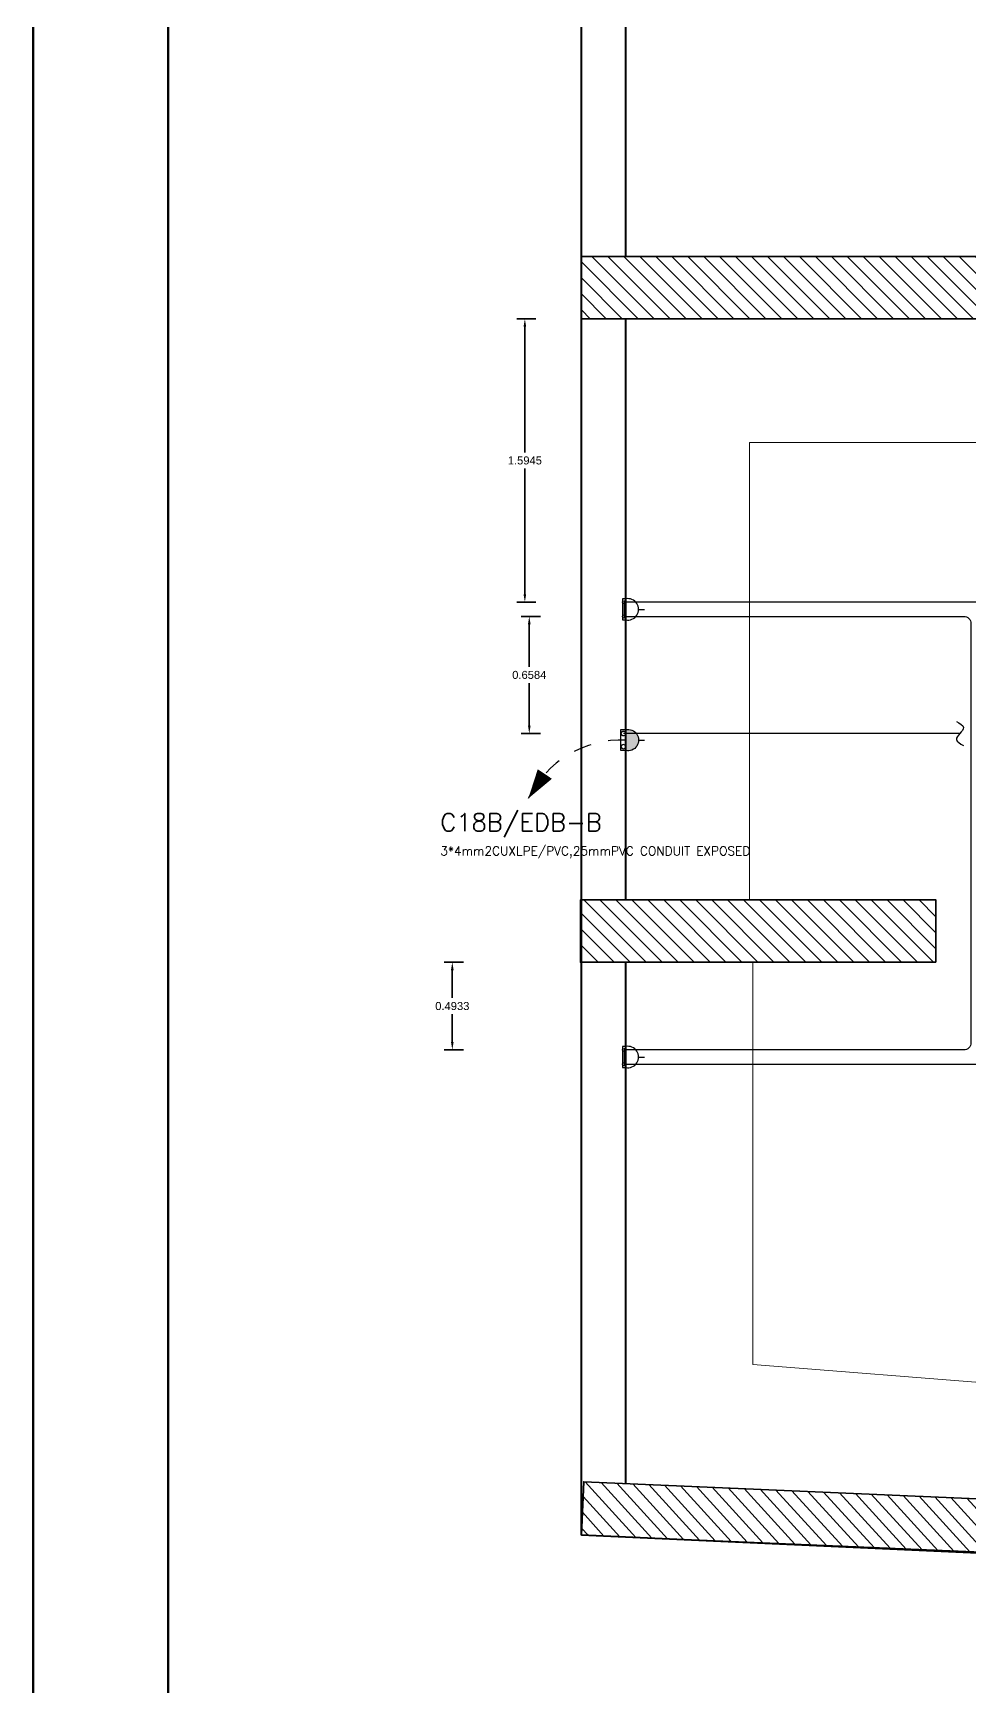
# Model space of a CAD drawing. Header units: inches. Extents: x 3955 to 4125, y 4886 to 4983.
# Drawn here: x 4011.36 to 4016.63, y 4921.81 to 4931.11 of the extents above; entities that cross this region are included whole.
import ezdxf

# ---------------------------------------------------------------- set-up
doc = ezdxf.new("R2010")
doc.units = ezdxf.units.IN
doc.header["$MEASUREMENT"] = 0
doc.linetypes.add('ACAD_ISO03W100', pattern=[30, 12, -18])
doc.linetypes.add('HIDDEN', pattern=[0.375, 0.25, -0.125])
doc.layers.get('0').update_dxf_attribs({"lineweight": 35})
doc.layers.get('Defpoints').update_dxf_attribs({"lineweight": 25})
for name, color, linetype, lineweight in [('Column(S)', 24, 'Continuous', 35), ('DIM', 6, 'Continuous', 20), ('DIM IN', 12, 'Continuous', 15), ('HA', 252, 'Continuous', 18), ('hatch col(S)', 45, 'Continuous', 15), ('Shop Drawing', 3, 'Continuous', 30), ('walls', 7, 'Continuous', 40)]:
    doc.layers.add(name, color=color, linetype=linetype, lineweight=lineweight)
for name, color, linetype in [('E-CUT', 30, 'Continuous'), ('E-LEADER', 30, 'Continuous'), ('E-POWER', 3, 'Continuous'), ('E-TEXT', 2, 'Continuous'), ('N Wiring', 255, 'Continuous')]:
    doc.layers.add(name, color=color, linetype=linetype)
doc.styles.add('ELEC', font='romans.shx')
doc.styles.get("Standard").update_dxf_attribs({"font": 'arial.ttf'})
doc.dimstyles.get("Standard").update_dxf_attribs({"dimtxt": 0.18, "dimasz": 0.18, "dimexe": 0.18, "dimexo": 0.0625, "dimgap": 0.09, "dimtad": 0, "dimtih": 1, "dimtoh": 1, "dimdec": 4, "dimzin": 0, "dimdsep": 46, "dimtxsty": 'Standard', "dimcen": 0.09, "dimadec": 0, "dimazin": 0, "dimtfac": 1, "dimtdec": 4, "dimtofl": 0, "dimtmove": 0, "dimatfit": 3, "dimfxl": 1, "dimtolj": 1, "dimtzin": 0, "dimarcsym": 0})

# ---------------------------------------------------------------- blocks, each defined once
blk = doc.blocks.new('S1')
for p, q in [((0, 180), (0, 260)), ((-147, 0), (147, 0))]:
    blk.add_line(p, q)
blk.add_lwpolyline([(147, 0), (-147, 0), (-147, -48), (147, -48)], close=True)
for centre in [(-99, -24), (99, -24)]:
    blk.add_circle(centre, 22.2)
at = {"linetype": 'Continuous'}
blk.add_arc((0, 30), 150, 348.4616, 191.5384, dxfattribs=at)
blk = doc.blocks.new('S6')
blk.add_hatch(color=256).paths.add_polyline_path([(-147, 0), (147, 0, 1.224777)])
for p, q in [((0, 180), (0, 260)), ((-147, 0), (147, 0))]:
    blk.add_line(p, q)
blk.add_lwpolyline([(147, 0), (-147, 0), (-147, -67), (147, -67)], close=True)
for centre in [(-92, -33), (92, -33)]:
    blk.add_circle(centre, 30)
at = {"linetype": 'Continuous'}
blk.add_arc((0, 30), 150, 348.4616, 191.5384, dxfattribs=at)
blk = doc.blocks.new('*U10')
blk.add_line((-559.2, -63.8), (-627.7, -121.8))
blk.add_lwpolyline([(-627.7, -121.8, 0, 96, 0), (-493.2, -24, 96, 96, 0)], format="xyseb")
at = {"linetype": 'HIDDEN', "ltscale": 0.2}
blk.add_arc((-221, -539.5), 583, 67.72408, 134.24099, dxfattribs=at)
blk = doc.blocks.new('*D355')
at = {"layer": 'Defpoints', "color": 0}
for p in [(3527.5612, 1331.856), (3528.1194, 1331.856, 0), (3528.1194, 1330.2615, 0)]:
    blk.add_point(p, dxfattribs=at)
at = {"layer": 'DIM', "color": 0, "lineweight": -2, "transparency": 16777216}
for p, q in [((3527.6237, 1331.856), (3527.5162, 1331.856)), ((3527.5612, 1331.811), (3527.5612, 1331.1042)), ((3527.5612, 1330.3065), (3527.5612, 1331.0133)), ((3527.6237, 1330.2615), (3527.5162, 1330.2615))]:
    blk.add_line(p, q, dxfattribs=at)
at = {"layer": 'DIM', "color": 0, "transparency": 16777216}
for points in [[(3527.5537, 1331.811), (3527.5687, 1331.811), (3527.5612, 1331.856)], [(3527.5537, 1330.3065), (3527.5687, 1330.3065), (3527.5612, 1330.2615)]]:
    blk.add_solid(points, dxfattribs=at)
at = {"layer": 'DIM', "color": 0, "transparency": 16777216, "insert": (3527.5612, 1331.0588), "char_height": 0.045, "attachment_point": 5}
blk.add_mtext('\\A1;1.5945', dxfattribs=at)
blk = doc.blocks.new('*D356')
at = {"layer": 'Defpoints', "color": 0}
for p in [(3528.1194, 1330.1819, 0), (3527.5861, 1329.5235), (3528.1194, 1329.5235, 0)]:
    blk.add_point(p, dxfattribs=at)
at = {"layer": 'DIM', "color": 0, "lineweight": -2, "transparency": 16777216}
for p, q in [((3527.6486, 1330.1819), (3527.5411, 1330.1819)), ((3527.5861, 1330.1369), (3527.5861, 1329.8982)), ((3527.5861, 1329.5685), (3527.5861, 1329.8072)), ((3527.6486, 1329.5235), (3527.5411, 1329.5235))]:
    blk.add_line(p, q, dxfattribs=at)
at = {"layer": 'DIM', "color": 0, "transparency": 16777216}
for points in [[(3527.5786, 1330.1369), (3527.5936, 1330.1369), (3527.5861, 1330.1819)], [(3527.5786, 1329.5685), (3527.5936, 1329.5685), (3527.5861, 1329.5235)]]:
    blk.add_solid(points, dxfattribs=at)
at = {"layer": 'DIM', "color": 0, "transparency": 16777216, "insert": (3527.5861, 1329.8527), "char_height": 0.045, "attachment_point": 5}
blk.add_mtext('\\A1;0.6584', dxfattribs=at)
blk = doc.blocks.new('*D357')
at = {"layer": 'Defpoints', "color": 0}
for p in [(3527.1531, 1328.2374), (3528.1194, 1328.2374, 0), (3528.1194, 1327.7441, 0)]:
    blk.add_point(p, dxfattribs=at)
at = {"layer": 'DIM', "color": 0, "lineweight": -2, "transparency": 16777216}
for p, q in [((3527.2156, 1328.2374), (3527.1081, 1328.2374)), ((3527.1531, 1328.1924), (3527.1531, 1328.0362)), ((3527.1531, 1327.7891), (3527.1531, 1327.9452)), ((3527.2156, 1327.7441), (3527.1081, 1327.7441))]:
    blk.add_line(p, q, dxfattribs=at)
at = {"layer": 'DIM', "color": 0, "transparency": 16777216}
for points in [[(3527.1456, 1328.1924), (3527.1606, 1328.1924), (3527.1531, 1328.2374)], [(3527.1456, 1327.7891), (3527.1606, 1327.7891), (3527.1531, 1327.7441)]]:
    blk.add_solid(points, dxfattribs=at)
at = {"layer": 'DIM', "color": 0, "transparency": 16777216, "insert": (3527.1531, 1327.9907), "char_height": 0.045, "attachment_point": 5}
blk.add_mtext('\\A1;0.4933', dxfattribs=at)
blk = doc.blocks.new('A$C606D7A20')
at = {"layer": 'hatch col(S)', "ltscale": 2.5}
h = blk.add_hatch(dxfattribs=at)
h.set_pattern_fill('ANSI31', color=256, scale=0.02, angle=-270)
h.set_pattern_definition([(135, (-333.18599, -647.79275), (-0.0449012806, -0.0449012806), [])])
h.paths.add_polyline_path([(2.49745, -8.96044), (2.49745, -8.61044), (0.0004, -8.61047), (0.00031, -8.96046)])
h = blk.add_hatch(dxfattribs=at)
h.set_pattern_fill('ANSI31', color=256, scale=0.02, angle=-270)
h.set_pattern_definition([(135, (-333.191035, -651.361405), (-0.0449012806, -0.0449012806), [])])
h.paths.add_polyline_path([(1.99483, -12.57911), (1.99483, -12.22912), (-0.00465, -12.22914), (-0.00474, -12.57912)])
h = blk.add_hatch(dxfattribs=at)
h.set_pattern_fill('ANSI31', color=256, scale=0.02, angle=-272.6316)
h.set_pattern_definition([(132.3684, (-150.37583, 298.166544), (-0.046915522, -0.042792333), [])])
h.paths.add_polyline_path([(2.74832, -15.6184), (0.01365, -15.50067), (-0.00012, -15.80035), (2.73455, -15.91808)])
at = {"layer": 'Column(S)', "ltscale": 2.5}
for points in [[(2.49745, -8.96045), (2.49745, -8.61045), (-0.00012, -8.61046), (-0.00012, -8.96046)], [(1.99483, -12.57912), (1.99483, -12.22912), (-0.00517, -12.22912), (-0.00517, -12.57912)], [(2.73717, -15.91775), (2.7457, -15.61873), (0.01365, -15.50067), (-0.00012, -15.80035)]]:
    blk.add_lwpolyline(points, close=True, dxfattribs=at)
at = {"layer": 'DIM IN', "ltscale": 2.5}
for p, q in [((5.37876, -9.65676), (0.94559, -9.65676)), ((0.94559, -9.65676), (0.94559, -12.22912)), ((0.96565, -12.57912), (0.96565, -14.84129)), ((5.51891, -15.20579), (0.96565, -14.84129))]:
    blk.add_line(p, q, dxfattribs=at)
at = {"layer": 'E-CUT'}
blk.add_spline([(2.10998, -11.22606), (2.15013, -11.25951), (2.10998, -11.32642), (2.15013, -11.35988)], degree=3, dxfattribs=at)
at = {"layer": 'HA', "linetype": 'ACAD_ISO03W100'}
blk.add_lwpolyline([(10.58891, -16.28534), (0, -15.79874), (0, 0), (31.54099, 0)], dxfattribs=at)
at = {"layer": 'N Wiring'}
blk.add_lwpolyline([(7.44287, -10.40809), (5.65067, -10.40809, -0.4142136), (5.61067, -10.36809), (5.61067, -8.95085), (5.53119, -8.95085), (5.53119, -10.51497, -0.4142136), (5.49119, -10.55497), (0.2403, -10.55497), (0.2403, -10.63461), (2.15204, -10.63461, -0.4142136), (2.19204, -10.67461), (2.19204, -13.03242, -0.4142136), (2.15204, -13.07242), (0.24028, -13.07242), (0.24028, -13.15207), (3.25384, -13.15207, -0.4142136), (3.29384, -13.19207), (3.29384, -15.71101), (3.37332, -15.71466), (3.37332, -13.19212, -0.4142136), (3.41332, -13.15212), (6.15565, -13.15212)], format="xyb", dxfattribs=at)
at = {"layer": 'Shop Drawing', "color": 6}
blk.add_lwpolyline([(2.13006, -11.29297), (0.2365, -11.29297)], dxfattribs=at)
at = {"layer": 'walls', "ltscale": 2.5}
for p, q in [((-0.00012, -15.80035), (0, 0)), ((0.24993, -8.61046), (0.24996, -4.81079)), ((0.24991, -12.22912), (0.24993, -8.96046)), ((0.24988, -15.51088), (0.2499, -12.57912)), ((10.29771, -16.27298), (-0.00012, -15.80035))]:
    blk.add_line(p, q, dxfattribs=at)
at = {"layer": 'E-LEADER', "xscale": 0.001, "yscale": 0.001, "zscale": 0.001, "rotation": 19.94119348227059}
blk.add_blockref('*U10', (0.24991, -11.32996), dxfattribs=at)
at = {"layer": 'E-POWER', "yscale": 0.0004022874689625001, "zscale": 0.0004022874689625001, "rotation": 270}
for name, p, xscale in [('S1', (0.24992, -10.59479), 0.0004022874689625001), ('S6', (0.24991, -11.32996), -0.0004022874689625001), ('S1', (0.2499, -13.11225), 0.0004022874689625001)]:
    blk.add_blockref(name, p, dxfattribs=dict(at, xscale=xscale))
at = {"layer": 'E-TEXT', "style": 'ELEC'}
for s, height, p in [('C18B/EDB-B', 0.1, (-0.79362, -11.84235, 0)), ('3*4mm2CUXLPE/PVC,25mmPVC CONDUIT EXPOSED', 0.05, (-0.79362, -11.97816, 0))]:
    blk.add_text(s, height=height, dxfattribs=at).set_placement(p)
at = {"layer": 'DIM'}
for base, p1, p2, picture, middle in [((-0.31789, -8.96046, 0), (0.2403, -10.55497), (0.24029, -8.96046), '*D355', (-0.31789, -9.75771, 0)), ((-0.29297, -11.29297, 0), (0.24029, -10.63461), (0.24029, -11.29297), '*D356', (-0.29297, -10.96379, 0)), ((-0.72606, -12.57912, 0), (0.24028, -13.07242), (0.24028, -12.57912), '*D357', (-0.72606, -12.82577, 0))]:
    dim = blk.add_linear_dim(base=base, p1=p1, p2=p2, angle=90, dimstyle='Standard', dxfattribs=at)
    dim.commit()
    dim.dimension.update_dxf_attribs({"geometry": picture, "text_midpoint": middle, "insert": (-3527.87912, -1340.81648)})

msp = doc.modelspace()

# ---------------------------------------------------------------- linework, layer by layer
at = {"color": 215, "lineweight": 50, "true_color": 0xa953a0}
msp.add_lwpolyline([(4011.3608, 4983.1472), (4011.3608, 4886.4415)], dxfattribs=at)
at = {"color": 1, "lineweight": 50}
msp.add_lwpolyline([(4066.7949, 4945.9148), (4012.1202, 4945.9148), (4012.1202, 4917.2636), (4066.7949, 4917.2636)], close=True, dxfattribs=at)

# ---------------------------------------------------------------- block references
msp.add_blockref('A$C606D7A20', (4014.4456, 4938.4649))

doc.saveas('drawing.dxf')
